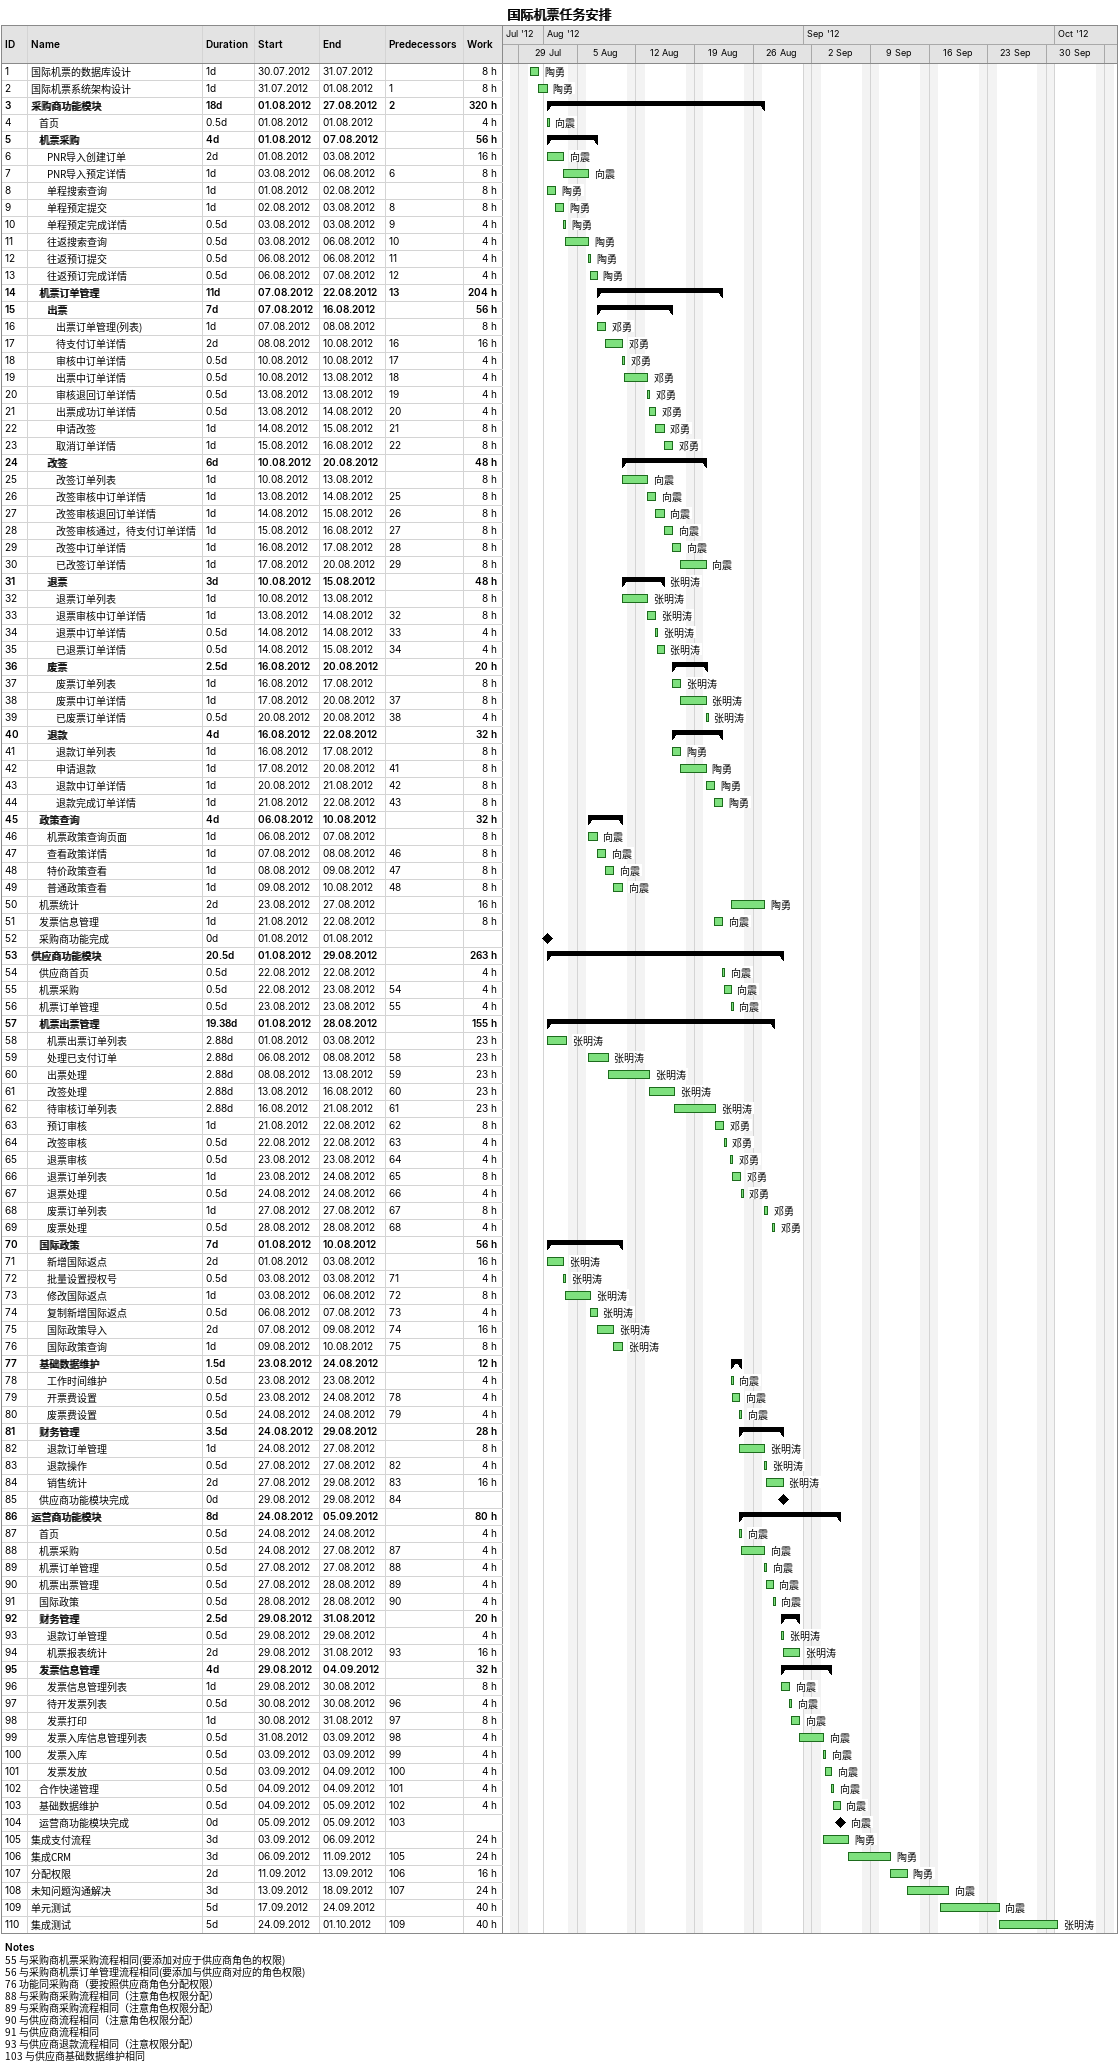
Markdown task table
国际机票任务安排

| ID | Level | Task | Duration | Start | Finish | Predecessors | Resources | Work (h) |
|---|---|---|---|---|---|---|---|---|
| 1 | 1 | 国际机票的数据库设计 | 1d | 2012-07-30 | 2012-07-31 |  | 陶勇 | 8 |
| 2 | 1 | 国际机票系统架构设计 | 1d | 2012-07-31 | 2012-08-01 | 1 | 陶勇 | 8 |
| 3 | 1 | **采购商功能模块** | 18d | 2012-08-01 | 2012-08-27 | 2 |  | 320 |
| 4 | 2 | 首页 | 0.5d | 2012-08-01 | 2012-08-01 |  | 向震 | 4 |
| 5 | 2 | **机票采购** | 4d | 2012-08-01 | 2012-08-07 |  |  | 56 |
| 6 | 3 | PNR导入创建订单 | 2d | 2012-08-01 | 2012-08-03 |  | 向震 | 16 |
| 7 | 3 | PNR导入预定详情 | 1d | 2012-08-03 | 2012-08-06 | 6 | 向震 | 8 |
| 8 | 3 | 单程搜索查询 | 1d | 2012-08-01 | 2012-08-02 |  | 陶勇 | 8 |
| 9 | 3 | 单程预定提交 | 1d | 2012-08-02 | 2012-08-03 | 8 | 陶勇 | 8 |
| 10 | 3 | 单程预定完成详情 | 0.5d | 2012-08-03 | 2012-08-03 | 9 | 陶勇 | 4 |
| 11 | 3 | 往返搜索查询 | 0.5d | 2012-08-03 | 2012-08-06 | 10 | 陶勇 | 4 |
| 12 | 3 | 往返预订提交 | 0.5d | 2012-08-06 | 2012-08-06 | 11 | 陶勇 | 4 |
| 13 | 3 | 往返预订完成详情 | 0.5d | 2012-08-06 | 2012-08-07 | 12 | 陶勇 | 4 |
| 14 | 2 | **机票订单管理** | 11d | 2012-08-07 | 2012-08-22 | 13 |  | 204 |
| 15 | 3 | **出票** | 7d | 2012-08-07 | 2012-08-16 |  |  | 56 |
| 16 | 4 | 出票订单管理(列表) | 1d | 2012-08-07 | 2012-08-08 |  | 邓勇 | 8 |
| 17 | 4 | 待支付订单详情 | 2d | 2012-08-08 | 2012-08-10 | 16 | 邓勇 | 16 |
| 18 | 4 | 审核中订单详情 | 0.5d | 2012-08-10 | 2012-08-10 | 17 | 邓勇 | 4 |
| 19 | 4 | 出票中订单详情 | 0.5d | 2012-08-10 | 2012-08-13 | 18 | 邓勇 | 4 |
| 20 | 4 | 审核退回订单详情 | 0.5d | 2012-08-13 | 2012-08-13 | 19 | 邓勇 | 4 |
| 21 | 4 | 出票成功订单详情 | 0.5d | 2012-08-13 | 2012-08-14 | 20 | 邓勇 | 4 |
| 22 | 4 | 申请改签 | 1d | 2012-08-14 | 2012-08-15 | 21 | 邓勇 | 8 |
| 23 | 4 | 取消订单详情 | 1d | 2012-08-15 | 2012-08-16 | 22 | 邓勇 | 8 |
| 24 | 3 | **改签** | 6d | 2012-08-10 | 2012-08-20 |  |  | 48 |
| 25 | 4 | 改签订单列表 | 1d | 2012-08-10 | 2012-08-13 |  | 向震 | 8 |
| 26 | 4 | 改签审核中订单详情 | 1d | 2012-08-13 | 2012-08-14 | 25 | 向震 | 8 |
| 27 | 4 | 改签审核退回订单详情 | 1d | 2012-08-14 | 2012-08-15 | 26 | 向震 | 8 |
| 28 | 4 | 改签审核通过，待支付订单详情 | 1d | 2012-08-15 | 2012-08-16 | 27 | 向震 | 8 |
| 29 | 4 | 改签中订单详情 | 1d | 2012-08-16 | 2012-08-17 | 28 | 向震 | 8 |
| 30 | 4 | 已改签订单详情 | 1d | 2012-08-17 | 2012-08-20 | 29 | 向震 | 8 |
| 31 | 3 | **退票** | 3d | 2012-08-10 | 2012-08-15 |  | 张明涛 | 48 |
| 32 | 4 | 退票订单列表 | 1d | 2012-08-10 | 2012-08-13 |  | 张明涛 | 8 |
| 33 | 4 | 退票审核中订单详情 | 1d | 2012-08-13 | 2012-08-14 | 32 | 张明涛 | 8 |
| 34 | 4 | 退票中订单详情 | 0.5d | 2012-08-14 | 2012-08-14 | 33 | 张明涛 | 4 |
| 35 | 4 | 已退票订单详情 | 0.5d | 2012-08-14 | 2012-08-15 | 34 | 张明涛 | 4 |
| 36 | 3 | **废票** | 2.5d | 2012-08-16 | 2012-08-20 |  |  | 20 |
| 37 | 4 | 废票订单列表 | 1d | 2012-08-16 | 2012-08-17 |  | 张明涛 | 8 |
| 38 | 4 | 废票中订单详情 | 1d | 2012-08-17 | 2012-08-20 | 37 | 张明涛 | 8 |
| 39 | 4 | 已废票订单详情 | 0.5d | 2012-08-20 | 2012-08-20 | 38 | 张明涛 | 4 |
| 40 | 3 | **退款** | 4d | 2012-08-16 | 2012-08-22 |  |  | 32 |
| 41 | 4 | 退款订单列表 | 1d | 2012-08-16 | 2012-08-17 |  | 陶勇 | 8 |
| 42 | 4 | 申请退款 | 1d | 2012-08-17 | 2012-08-20 | 41 | 陶勇 | 8 |
| 43 | 4 | 退款中订单详情 | 1d | 2012-08-20 | 2012-08-21 | 42 | 陶勇 | 8 |
| 44 | 4 | 退款完成订单详情 | 1d | 2012-08-21 | 2012-08-22 | 43 | 陶勇 | 8 |
| 45 | 2 | **政策查询** | 4d | 2012-08-06 | 2012-08-10 |  |  | 32 |
| 46 | 3 | 机票政策查询页面 | 1d | 2012-08-06 | 2012-08-07 |  | 向震 | 8 |
| 47 | 3 | 查看政策详情 | 1d | 2012-08-07 | 2012-08-08 | 46 | 向震 | 8 |
| 48 | 3 | 特价政策查看 | 1d | 2012-08-08 | 2012-08-09 | 47 | 向震 | 8 |
| 49 | 3 | 普通政策查看 | 1d | 2012-08-09 | 2012-08-10 | 48 | 向震 | 8 |
| 50 | 2 | 机票统计 | 2d | 2012-08-23 | 2012-08-27 |  | 陶勇 | 16 |
| 51 | 2 | 发票信息管理 | 1d | 2012-08-21 | 2012-08-22 |  | 向震 | 8 |
| 52 | 2 | 采购商功能完成 | 0d | 2012-08-01 | 2012-08-01 |  |  |  |
| 53 | 1 | **供应商功能模块** | 20.5d | 2012-08-01 | 2012-08-29 |  |  | 263 |
| 54 | 2 | 供应商首页 | 0.5d | 2012-08-22 | 2012-08-22 |  | 向震 | 4 |
| 55 | 2 | 机票采购 | 0.5d | 2012-08-22 | 2012-08-23 | 54 | 向震 | 4 |
| 56 | 2 | 机票订单管理 | 0.5d | 2012-08-23 | 2012-08-23 | 55 | 向震 | 4 |
| 57 | 2 | **机票出票管理** | 19.38d | 2012-08-01 | 2012-08-28 |  |  | 155 |
| 58 | 3 | 机票出票订单列表 | 2.88d | 2012-08-01 | 2012-08-03 |  | 张明涛 | 23 |
| 59 | 3 | 处理已支付订单 | 2.88d | 2012-08-06 | 2012-08-08 | 58 | 张明涛 | 23 |
| 60 | 3 | 出票处理 | 2.88d | 2012-08-08 | 2012-08-13 | 59 | 张明涛 | 23 |
| 61 | 3 | 改签处理 | 2.88d | 2012-08-13 | 2012-08-16 | 60 | 张明涛 | 23 |
| 62 | 3 | 待审核订单列表 | 2.88d | 2012-08-16 | 2012-08-21 | 61 | 张明涛 | 23 |
| 63 | 3 | 预订审核 | 1d | 2012-08-21 | 2012-08-22 | 62 | 邓勇 | 8 |
| 64 | 3 | 改签审核 | 0.5d | 2012-08-22 | 2012-08-22 | 63 | 邓勇 | 4 |
| 65 | 3 | 退票审核 | 0.5d | 2012-08-23 | 2012-08-23 | 64 | 邓勇 | 4 |
| 66 | 3 | 退票订单列表 | 1d | 2012-08-23 | 2012-08-24 | 65 | 邓勇 | 8 |
| 67 | 3 | 退票处理 | 0.5d | 2012-08-24 | 2012-08-24 | 66 | 邓勇 | 4 |
| 68 | 3 | 废票订单列表 | 1d | 2012-08-27 | 2012-08-27 | 67 | 邓勇 | 8 |
| 69 | 3 | 废票处理 | 0.5d | 2012-08-28 | 2012-08-28 | 68 | 邓勇 | 4 |
| 70 | 2 | **国际政策** | 7d | 2012-08-01 | 2012-08-10 |  |  | 56 |
| 71 | 3 | 新增国际返点 | 2d | 2012-08-01 | 2012-08-03 |  | 张明涛 | 16 |
| 72 | 3 | 批量设置授权号 | 0.5d | 2012-08-03 | 2012-08-03 | 71 | 张明涛 | 4 |
| 73 | 3 | 修改国际返点 | 1d | 2012-08-03 | 2012-08-06 | 72 | 张明涛 | 8 |
| 74 | 3 | 复制新增国际返点 | 0.5d | 2012-08-06 | 2012-08-07 | 73 | 张明涛 | 4 |
| 75 | 3 | 国际政策导入 | 2d | 2012-08-07 | 2012-08-09 | 74 | 张明涛 | 16 |
| 76 | 3 | 国际政策查询 | 1d | 2012-08-09 | 2012-08-10 | 75 | 张明涛 | 8 |
| 77 | 2 | **基础数据维护** | 1.5d | 2012-08-23 | 2012-08-24 |  |  | 12 |
| 78 | 3 | 工作时间维护 | 0.5d | 2012-08-23 | 2012-08-23 |  | 向震 | 4 |
| 79 | 3 | 开票费设置 | 0.5d | 2012-08-23 | 2012-08-24 | 78 | 向震 | 4 |
| 80 | 3 | 废票费设置 | 0.5d | 2012-08-24 | 2012-08-24 | 79 | 向震 | 4 |
| 81 | 2 | **财务管理** | 3.5d | 2012-08-24 | 2012-08-29 |  |  | 28 |
| 82 | 3 | 退款订单管理 | 1d | 2012-08-24 | 2012-08-27 |  | 张明涛 | 8 |
| 83 | 3 | 退款操作 | 0.5d | 2012-08-27 | 2012-08-27 | 82 | 张明涛 | 4 |
| 84 | 3 | 销售统计 | 2d | 2012-08-27 | 2012-08-29 | 83 | 张明涛 | 16 |
| 85 | 2 | 供应商功能模块完成 | 0d | 2012-08-29 | 2012-08-29 | 84 |  |  |
| 86 | 1 | **运营商功能模块** | 8d | 2012-08-24 | 2012-09-05 |  |  | 80 |
| 87 | 2 | 首页 | 0.5d | 2012-08-24 | 2012-08-24 |  | 向震 | 4 |
| 88 | 2 | 机票采购 | 0.5d | 2012-08-24 | 2012-08-27 | 87 | 向震 | 4 |
| 89 | 2 | 机票订单管理 | 0.5d | 2012-08-27 | 2012-08-27 | 88 | 向震 | 4 |
| 90 | 2 | 机票出票管理 | 0.5d | 2012-08-27 | 2012-08-28 | 89 | 向震 | 4 |
| 91 | 2 | 国际政策 | 0.5d | 2012-08-28 | 2012-08-28 | 90 | 向震 | 4 |
| 92 | 2 | **财务管理** | 2.5d | 2012-08-29 | 2012-08-31 |  |  | 20 |
| 93 | 3 | 退款订单管理 | 0.5d | 2012-08-29 | 2012-08-29 |  | 张明涛 | 4 |
| 94 | 3 | 机票报表统计 | 2d | 2012-08-29 | 2012-08-31 | 93 | 张明涛 | 16 |
| 95 | 2 | **发票信息管理** | 4d | 2012-08-29 | 2012-09-04 |  |  | 32 |
| 96 | 3 | 发票信息管理列表 | 1d | 2012-08-29 | 2012-08-30 |  | 向震 | 8 |
| 97 | 3 | 待开发票列表 | 0.5d | 2012-08-30 | 2012-08-30 | 96 | 向震 | 4 |
| 98 | 3 | 发票打印 | 1d | 2012-08-30 | 2012-08-31 | 97 | 向震 | 8 |
| 99 | 3 | 发票入库信息管理列表 | 0.5d | 2012-08-31 | 2012-09-03 | 98 | 向震 | 4 |
| 100 | 3 | 发票入库 | 0.5d | 2012-09-03 | 2012-09-03 | 99 | 向震 | 4 |
| 101 | 3 | 发票发放 | 0.5d | 2012-09-03 | 2012-09-04 | 100 | 向震 | 4 |
| 102 | 2 | 合作快递管理 | 0.5d | 2012-09-04 | 2012-09-04 | 101 | 向震 | 4 |
| 103 | 2 | 基础数据维护 | 0.5d | 2012-09-04 | 2012-09-05 | 102 | 向震 | 4 |
| 104 | 2 | 运营商功能模块完成 | 0d | 2012-09-05 | 2012-09-05 | 103 | 向震 |  |
| 105 | 1 | 集成支付流程 | 3d | 2012-09-03 | 2012-09-06 |  | 陶勇 | 24 |
| 106 | 1 | 集成CRM | 3d | 2012-09-06 | 2012-09-11 | 105 | 陶勇 | 24 |
| 107 | 1 | 分配权限 | 2d | 2012-09-11 | 2012-09-13 | 106 | 陶勇 | 16 |
| 108 | 1 | 未知问题沟通解决 | 3d | 2012-09-13 | 2012-09-18 | 107 | 向震 | 24 |
| 109 | 1 | 单元测试 | 5d | 2012-09-17 | 2012-09-24 |  | 向震 | 40 |
| 110 | 1 | 集成测试 | 5d | 2012-09-24 | 2012-10-01 | 109 | 张明涛 | 40 |

Notes
- 55: 与采购商机票采购流程相同(要添加对应于供应商角色的权限)
- 56: 与采购商机票订单管理流程相同(要添加与供应商对应的角色权限)
- 76: 功能同采购商（要按照供应商角色分配权限）
- 88: 与采购商采购流程相同（注意角色权限分配）
- 89: 与采购商采购流程相同（注意角色权限分配）
- 90: 与供应商流程相同（注意角色权限分配）
- 91: 与供应商流程相同
- 93: 与供应商退款流程相同（注意权限分配）
- 103: 与供应商基础数据维护相同
